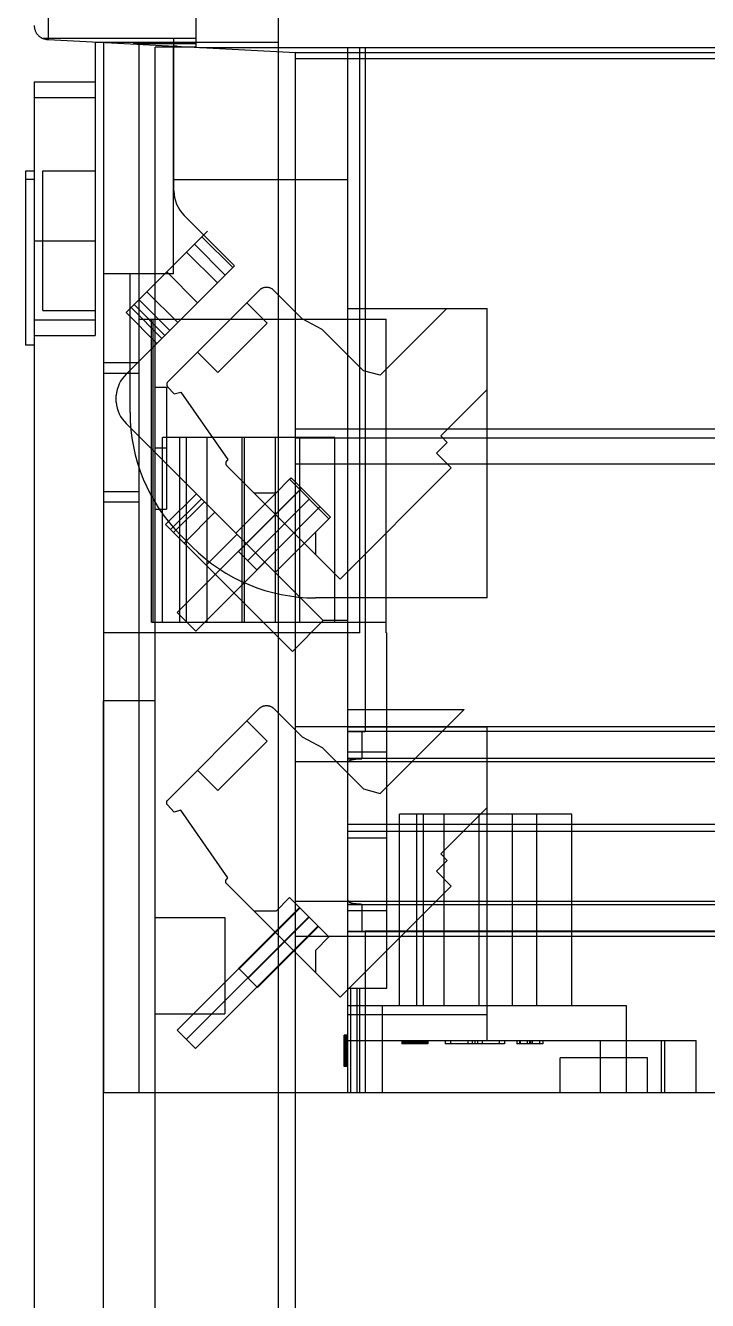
# Model space of a CAD drawing. Extents: x 0 to 271, y 0 to 689.
# Drawn here: x 8.5 to 47.6, y 432.3 to 505.5 of the extents above; entities that cross this region are included whole.
import ezdxf

# ---------------------------------------------------------------- set-up
doc = ezdxf.new("R2010")
doc.units = 0
doc.layers.add('-15N-THT. THIẾT BỊ ĐÓNG MỞ', color=40, linetype='CONTINUOUS')

# ---------------------------------------------------------------- blocks, each defined once
blk = doc.blocks.new('06 - N - SC VSD CHIẾU HÔNG ATV630D30~D45N4')
at = {"layer": '-15N-THT. THIẾT BỊ ĐÓNG MỞ'}
for p, q in [((-252.7, 159.594), (-252.7, 308.591)), ((-261.2, 302.47), (-261.2, 160.04)), ((-248, 302.47), (-248, -248.35)), ((-262, 160.841), (-261.999, 160.802)), ((-261.999, 160.802), (-261.996, 160.764)), ((-261.996, 160.764), (-261.991, 160.725)), ((-261.991, 160.725), (-261.984, 160.686)), ((-261.984, 160.686), (-261.976, 160.648)), ((-261.976, 160.648), (-261.965, 160.61)), ((-261.965, 160.61), (-261.953, 160.572)), ((-261.953, 160.572), (-261.938, 160.534)), ((-261.938, 160.534), (-261.922, 160.497)), ((-261.922, 160.497), (-261.904, 160.46)), ((-261.904, 160.46), (-261.883, 160.424)), ((-261.883, 160.424), (-261.86, 160.388)), ((-261.86, 160.388), (-261.835, 160.353)), ((-261.835, 160.353), (-261.807, 160.32)), ((-261.807, 160.32), (-261.778, 160.287)), ((-261.778, 160.287), (-261.745, 160.255)), ((-261.745, 160.255), (-261.71, 160.225)), ((-261.71, 160.225), (-261.673, 160.196)), ((-261.673, 160.196), (-261.634, 160.169)), ((-261.634, 160.169), (-261.592, 160.144)), ((-261.592, 160.144), (-261.547, 160.121)), ((-261.547, 160.121), (-261.501, 160.1)), ((-261.501, 160.1), (-261.452, 160.082)), ((-252.7, 160.091), (-261.479, 160.091)), ((-261.452, 160.082), (-261.402, 160.067)), ((-261.402, 160.067), (-261.35, 160.055)), ((-261.35, 160.091), (-261.35, 160.091)), ((-261.35, 160.091), (-261.35, 160.055)), ((-261.35, 160.055), (-261.35, 160.055)), ((-261.35, 160.055), (-261.296, 160.047)), ((-261.296, 160.047), (-261.242, 160.042)), ((-261.242, 160.042), (-261.242, 160.042)), ((-261.242, 160.042), (-261.236, 160.042)), ((-261.236, 160.042), (-261.23, 160.041)), ((-261.23, 160.041), (-261.212, 160.041)), ((-261.212, 160.041), (-261.206, 160.04)), ((-261.206, 160.04), (-261.2, 160.04)), ((-261.2, 160.04), (-247, 159.296)), ((-248, 159.864), (-258.5, 159.864)), ((-258.5, 159.864), (-258.5, 143.054)), ((-258.5, 159.864), (-258.5, 159.864)), ((-258, 99.591), (-258, 159.872)), ((-258, 159.872), (-258, 159.872)), ((-256.321, 159.784), (-256.321, 159.784)), ((-252.7, 159.784), (-256.321, 159.784)), ((-256, 159.767), (-256, 99.591)), ((-255.05, 19.985), (-255.05, 159.594)), ((-255.05, 159.594), (-255.05, 159.594)), ((-252.7, 159.594), (-255.05, 159.594)), ((-254, 146.591), (-254, 159.663)), ((-254, 159.663), (-254, 159.663)), ((-253.981, 160.091), (-253.981, 160.091)), ((-253.981, 159.662), (-253.981, 160.091)), ((-253.981, 159.662), (-253.981, 159.662)), ((-253.981, 159.652), (-253.981, 159.652)), ((-253.801, 159.652), (-253.981, 159.652)), ((-253.981, 151.359), (-253.981, 159.652)), ((-253.801, 159.652), (-253.801, 159.652)), ((-252.7, 159.784), (-252.7, 159.784)), ((-252.7, 159.594), (-252.7, 159.594)), ((-252.51, 159.584), (-131.85, 159.584)), ((-252.51, 159.584), (-252.51, 159.584)), ((-248, 159.864), (-248, 159.864)), ((-244, 99.591), (-244, 159.584)), ((-244, 159.584), (-244, 159.584)), ((-243.3, 125.991), (-243.3, 159.584)), ((-243.3, 159.584), (-243.3, 159.584)), ((-243, 159.584), (-243, 120.319)), ((-247, 159.296), (-131.85, 159.296)), ((-247, 159.296), (-247, 159.296)), ((-247, -248.35), (-247, 159.296)), ((-247, 158.951), (-247, 158.951)), ((-247, 158.951), (-131.85, 158.951)), ((-262, 157.602), (-262, 157.602)), ((-262, 157.602), (-262, -248.35)), ((-262, 157.602), (-258.5, 157.602)), ((-258.5, 157.602), (-258.5, 157.602)), ((-262, 156.703), (-258.5, 156.703)), ((-262.5, 152.482), (-262.5, 152.482)), ((-262.5, 152.482), (-262.5, 142.5)), ((-262.5, 152.482), (-262.5, 152.482)), ((-262, 152.482), (-262.5, 152.482)), ((-262, 152.482), (-262, 152.482)), ((-261.5, 144.491), (-261.5, 152.491)), ((-261.5, 152.491), (-258.5, 152.491)), ((-262.5, 152), (-262.5, 152)), ((-262.5, 152), (-262.5, 152)), ((-262, 152), (-262.5, 152)), ((-262, 152), (-262, 152)), ((-262, 152), (-262, 152)), ((-244, 151.991), (-254, 151.991)), ((-254, 151.991), (-254, 151.991)), ((-244, 151.991), (-244, 151.991)), ((-253.981, 151.359), (-253.981, 151.359)), ((-253.395, 149.945), (-253.395, 149.945)), ((-250.501, 147.051), (-253.395, 149.945)), ((-252.057, 149.031), (-256.724, 144.364)), ((-250.606, 146.946), (-252.374, 148.714)), ((-252.269, 148.819), (-252.269, 148.819)), ((-262, 148.491), (-258.5, 148.491)), ((-251.483, 146.069), (-253.251, 147.837)), ((-252.799, 148.288), (-251.032, 146.521)), ((-258, 146.591), (-258, 146.591)), ((-254, 146.591), (-258, 146.591)), ((-256.724, 140.828), (-250.501, 147.051)), ((-256.5, 138.633), (-256.5, 146.591)), ((-256.5, 146.591), (-256.5, 146.591)), ((-252.623, 144.93), (-254.39, 146.697)), ((-252.623, 144.93), (-254.39, 146.697)), ((-254, 146.591), (-254, 146.591)), ((-250.501, 147.051), (-250.501, 147.051)), ((-249.087, 145.637), (-254.338, 140.386)), ((-249.068, 145.655), (-249.087, 145.637)), ((-249.087, 145.637), (-249.087, 145.637)), ((-249.047, 145.673), (-249.068, 145.655)), ((-249.026, 145.69), (-249.047, 145.673)), ((-249.005, 145.706), (-249.026, 145.69)), ((-248.982, 145.72), (-249.005, 145.706)), ((-248.959, 145.734), (-248.982, 145.72)), ((-248.935, 145.747), (-248.959, 145.734)), ((-248.911, 145.759), (-248.935, 145.747)), ((-248.886, 145.769), (-248.911, 145.759)), ((-248.861, 145.779), (-248.886, 145.769)), ((-248.835, 145.787), (-248.861, 145.779)), ((-248.81, 145.794), (-248.835, 145.787)), ((-248.783, 145.8), (-248.81, 145.794)), ((-248.757, 145.805), (-248.783, 145.8)), ((-248.73, 145.809), (-248.757, 145.805)), ((-248.703, 145.811), (-248.73, 145.809)), ((-248.676, 145.812), (-248.703, 145.811)), ((-248.65, 145.812), (-248.676, 145.812)), ((-248.623, 145.811), (-248.65, 145.812)), ((-248.596, 145.809), (-248.623, 145.811)), ((-248.569, 145.805), (-248.596, 145.809)), ((-248.543, 145.8), (-248.569, 145.805)), ((-248.516, 145.794), (-248.543, 145.8)), ((-248.49, 145.787), (-248.516, 145.794)), ((-248.465, 145.779), (-248.49, 145.787)), ((-248.44, 145.769), (-248.465, 145.779)), ((-248.415, 145.759), (-248.44, 145.769)), ((-248.391, 145.747), (-248.415, 145.759)), ((-248.367, 145.734), (-248.391, 145.747)), ((-248.344, 145.721), (-248.367, 145.734)), ((-248.321, 145.706), (-248.344, 145.721)), ((-248.299, 145.69), (-248.321, 145.706)), ((-248.278, 145.673), (-248.299, 145.69)), ((-248.258, 145.655), (-248.278, 145.673)), ((-248.239, 145.637), (-248.258, 145.655)), ((-248.239, 145.637), (-248.239, 145.637)), ((-246.612, 144.01), (-248.239, 145.637)), ((-255.981, 145.106), (-254.214, 143.339)), ((-255.981, 145.106), (-254.214, 143.339)), ((-253.762, 143.79), (-255.53, 145.558)), ((-252.623, 144.93), (-254.214, 143.339)), ((-248.627, 143.763), (-249.794, 144.93)), ((-261.5, 144.491), (-258.5, 144.491)), ((-256.724, 144.364), (-254.956, 142.596)), ((-256.724, 144.364), (-254.956, 142.596)), ((-254.671, 142.882), (-256.438, 144.649)), ((-256.265, 144.822), (-254.498, 143.055)), ((-244, 144.591), (-244, 144.591)), ((-244, 144.591), (-236, 144.591)), ((-238.317, 144.591), (-242.14, 140.768)), ((-238.317, 144.591), (-238.317, 144.591)), ((-236, 144.591), (-236, 144.591)), ((-236, 127.991), (-236, 144.591)), ((-262, 143.952), (-262, 143.952)), ((-262, 143.952), (-258.5, 143.952)), ((-258.5, 143.952), (-258.5, 143.952)), ((-256, 143.991), (-241.8, 143.991)), ((-256, 143.991), (-256, 143.991)), ((-255.27, 126.591), (-255.27, 143.991)), ((-255.27, 143.991), (-255.27, 143.991)), ((-255.17, 126.591), (-255.17, 143.991)), ((-253.762, 143.79), (-253.762, 143.79)), ((-248.627, 143.763), (-251.456, 140.934)), ((-246.612, 144.01), (-246.612, 144.01)), ((-245.476, 143.397), (-246.612, 144.01)), ((-241.8, 125.991), (-241.8, 143.991)), ((-241.8, 143.991), (-241.8, 143.991)), ((-262, 143.054), (-262, 143.054)), ((-262, 143.054), (-258.5, 143.054)), ((-258.5, 143.054), (-258.5, 143.054)), ((-245.476, 143.397), (-245.476, 143.397)), ((-243.106, 141.027), (-245.476, 143.397)), ((-262.5, 142.5), (-262.5, 142.5)), ((-262.5, 142.5), (-262.5, 142.5)), ((-262, 142.5), (-262.5, 142.5)), ((-262, 142.5), (-262, 142.5)), ((-251.456, 140.934), (-252.623, 142.101)), ((-258, 141.491), (-256, 141.491)), ((-258, 141.491), (-258, 141.491)), ((-256, 141.491), (-256, 141.491)), ((-258, 140.891), (-256, 140.891)), ((-256.724, 140.828), (-256.724, 140.828)), ((-243.106, 141.027), (-243.106, 141.027)), ((-242.14, 140.768), (-243.106, 141.027)), ((-242.14, 140.768), (-242.14, 140.768)), ((-255.05, 140.091), (-254.4, 140.091)), ((-254.4, 140.091), (-254.4, 133.091)), ((-254.395, 140.266), (-254.396, 140.254)), ((-254.396, 140.254), (-254.396, 140.243)), ((-254.396, 140.243), (-254.396, 140.232)), ((-254.396, 140.232), (-254.395, 140.221)), ((-254.394, 140.277), (-254.395, 140.266)), ((-254.395, 140.221), (-254.393, 140.21)), ((-254.392, 140.288), (-254.394, 140.277)), ((-254.393, 140.21), (-254.391, 140.199)), ((-254.389, 140.299), (-254.392, 140.288)), ((-254.391, 140.199), (-254.388, 140.188)), ((-254.385, 140.31), (-254.389, 140.299)), ((-254.388, 140.188), (-254.385, 140.177)), ((-254.381, 140.321), (-254.385, 140.31)), ((-254.385, 140.177), (-254.38, 140.166)), ((-254.377, 140.331), (-254.381, 140.321)), ((-254.38, 140.166), (-254.376, 140.156)), ((-254.372, 140.341), (-254.377, 140.331)), ((-254.376, 140.156), (-254.37, 140.146)), ((-254.366, 140.351), (-254.372, 140.341)), ((-254.37, 140.146), (-254.365, 140.136)), ((-254.36, 140.36), (-254.366, 140.351)), ((-254.365, 140.136), (-254.358, 140.127)), ((-254.353, 140.369), (-254.36, 140.36)), ((-254.358, 140.127), (-254.351, 140.118)), ((-254.346, 140.378), (-254.353, 140.369)), ((-254.351, 140.118), (-254.344, 140.109)), ((-254.338, 140.386), (-254.346, 140.378)), ((-254.344, 140.109), (-254.344, 140.109)), ((-254.344, 140.109), (-253.966, 139.697)), ((-254.338, 140.386), (-254.338, 140.386)), ((-253.966, 139.697), (-253.586, 139.799)), ((-253.586, 139.799), (-253.586, 139.799)), ((-253.586, 139.799), (-250.876, 135.928)), ((-238.664, 137.293), (-236, 139.957)), ((-236, 139.957), (-236, 139.957)), ((-257.3, 139.61), (-257.3, 139.61)), ((-257.3, 139.219), (-257.3, 139.61)), ((-257.3, 139.219), (-257.3, 139.219)), ((-253.966, 139.697), (-253.966, 139.697)), ((-256.5, 138.633), (-256.5, 138.633)), ((-252.686, 133.962), (-256.724, 138)), ((-256.724, 138), (-256.724, 138)), ((-247, 137.686), (-131.85, 137.686)), ((-244.734, 137.191), (-254.627, 137.191)), ((-254.627, 137.191), (-254.627, 137.191)), ((-254.627, 126.591), (-254.627, 137.191)), ((-253.636, 137.191), (-253.636, 137.191)), ((-253.636, 126.591), (-253.636, 137.191)), ((-253.255, 137.191), (-253.255, 137.191)), ((-253.255, 126.591), (-253.255, 137.191)), ((-252.074, 137.191), (-252.074, 137.191)), ((-252.074, 126.591), (-252.074, 137.191)), ((-250.055, 137.191), (-250.055, 137.191)), ((-250.055, 126.591), (-250.055, 137.191)), ((-249.928, 126.591), (-249.928, 137.191)), ((-248.15, 126.591), (-248.15, 137.191)), ((-247, 137.178), (-131.85, 137.178)), ((-246.753, 137.191), (-246.753, 137.191)), ((-246.753, 126.591), (-246.753, 137.191)), ((-244.734, 137.191), (-244.734, 137.191)), ((-244.734, 126.591), (-244.734, 137.191)), ((-238.905, 136.303), (-238.29, 136.918)), ((-238.664, 137.293), (-238.664, 137.293)), ((-238.29, 136.918), (-238.664, 137.293)), ((-238.29, 136.918), (-238.29, 136.918)), ((-254.4, 136.591), (-255.05, 136.591)), ((-238.905, 136.303), (-238.905, 136.303)), ((-238.056, 135.454), (-238.905, 136.303)), ((-251.004, 135.739), (-251.005, 135.73)), ((-251.005, 135.73), (-251.005, 135.721)), ((-251.005, 135.721), (-251.005, 135.711)), ((-251.005, 135.711), (-251.005, 135.703)), ((-251.005, 135.703), (-251.004, 135.694)), ((-251.003, 135.747), (-251.004, 135.739)), ((-251.004, 135.694), (-251.003, 135.685)), ((-251.001, 135.756), (-251.003, 135.747)), ((-251.003, 135.685), (-251.001, 135.676)), ((-250.999, 135.765), (-251.001, 135.756)), ((-251.001, 135.676), (-250.999, 135.667)), ((-250.997, 135.774), (-250.999, 135.765)), ((-250.999, 135.667), (-250.997, 135.659)), ((-250.994, 135.782), (-250.997, 135.774)), ((-250.997, 135.659), (-250.994, 135.65)), ((-250.991, 135.791), (-250.994, 135.782)), ((-250.994, 135.65), (-250.991, 135.642)), ((-250.987, 135.799), (-250.991, 135.791)), ((-250.991, 135.642), (-250.987, 135.633)), ((-250.983, 135.807), (-250.987, 135.799)), ((-250.987, 135.633), (-250.983, 135.625)), ((-250.979, 135.815), (-250.983, 135.807)), ((-250.983, 135.625), (-250.979, 135.617)), ((-250.975, 135.823), (-250.979, 135.815)), ((-250.979, 135.617), (-250.975, 135.61)), ((-250.97, 135.83), (-250.975, 135.823)), ((-250.975, 135.61), (-250.97, 135.602)), ((-250.964, 135.837), (-250.97, 135.83)), ((-250.97, 135.602), (-250.964, 135.595)), ((-250.959, 135.844), (-250.964, 135.837)), ((-250.964, 135.595), (-250.959, 135.588)), ((-250.953, 135.851), (-250.959, 135.844)), ((-250.959, 135.588), (-250.953, 135.581)), ((-250.947, 135.857), (-250.953, 135.851)), ((-250.953, 135.581), (-250.947, 135.575)), ((-250.876, 135.928), (-250.947, 135.857)), ((-250.947, 135.857), (-250.947, 135.857)), ((-250.947, 135.575), (-250.947, 135.575)), ((-250.947, 135.575), (-244.441, 129.069)), ((-250.876, 135.928), (-250.876, 135.928)), ((-247, 135.678), (-131.85, 135.678)), ((-244.441, 129.069), (-238.056, 135.454)), ((-238.056, 135.454), (-238.056, 135.454)), ((-248.118, 134.019), (-247.34, 134.797)), ((-247.34, 134.797), (-247.249, 134.889)), ((-245.078, 132.534), (-247.34, 134.797)), ((-247.34, 134.797), (-247.34, 134.797)), ((-244.986, 132.626), (-247.249, 134.889)), ((-247.249, 134.889), (-247.249, 134.889)), ((-258, 134.091), (-256, 134.091)), ((-252.686, 133.962), (-254.454, 132.195)), ((-254.454, 132.195), (-252.686, 133.962)), ((-246.648, 134.288), (-253.789, 127.146)), ((-252.686, 133.962), (-245.41, 126.686)), ((-252.686, 133.962), (-252.686, 133.962)), ((-250.431, 131.707), (-248.118, 134.019)), ((-249.391, 134.019), (-248.118, 134.019)), ((-249.391, 134.019), (-249.391, 134.019)), ((-248.154, 132.781), (-246.739, 134.196)), ((-248.118, 134.019), (-248.118, 134.019)), ((-256, 133.491), (-258, 133.491)), ((-258, 133.491), (-258, 133.491)), ((-256, 133.491), (-256, 133.491)), ((-252.401, 133.677), (-254.168, 131.909)), ((-253.995, 131.735), (-252.227, 133.503)), ((-245.587, 133.227), (-252.729, 126.085)), ((-246.209, 133.665), (-249.745, 130.13)), ((-255.05, 133.091), (-254.4, 133.091)), ((-251.626, 132.902), (-253.393, 131.134)), ((-253.393, 131.134), (-251.626, 132.902)), ((-251.626, 132.902), (-251.626, 132.902)), ((-250.275, 130.66), (-248.154, 132.781)), ((-249.214, 129.599), (-245.679, 133.135)), ((-249.214, 129.599), (-245.679, 133.135)), ((-245.856, 131.756), (-245.078, 132.534)), ((-245.078, 132.534), (-244.986, 132.626)), ((-245.078, 132.534), (-245.078, 132.534)), ((-244.986, 132.626), (-244.986, 132.626)), ((-247.178, 124.918), (-254.454, 132.195)), ((-254.454, 132.195), (-254.454, 132.195)), ((-248.168, 129.444), (-245.856, 131.756)), ((-245.856, 131.756), (-245.856, 131.756)), ((-245.856, 131.756), (-245.856, 130.483)), ((-249.83, 131.106), (-253.789, 127.146)), ((-253.571, 131.562), (-253.571, 131.562)), ((-252.929, 130.92), (-253.571, 131.562)), ((-253.393, 131.134), (-253.393, 131.134)), ((-250.36, 131.636), (-252.128, 129.868)), ((-250.431, 131.707), (-250.431, 131.707)), ((-252.929, 130.92), (-252.929, 130.92)), ((-249.214, 129.599), (-250.275, 130.66)), ((-245.856, 130.483), (-245.856, 130.483)), ((-248.769, 130.045), (-252.729, 126.085)), ((-248.168, 129.444), (-248.168, 129.444)), ((-244.441, 129.069), (-244.441, 129.069)), ((-245.858, 127.991), (-245.858, 127.991)), ((-236, 127.991), (-245.858, 127.991)), ((-244, 127.991), (-244, 127.991)), ((-236, 127.991), (-236, 127.991)), ((-255.27, 126.591), (-241.8, 126.591)), ((-255.27, 126.591), (-255.27, 126.591)), ((-254.627, 126.591), (-254.627, 126.591)), ((-253.789, 127.146), (-252.729, 126.085)), ((-253.636, 126.591), (-253.636, 126.591)), ((-253.255, 126.591), (-253.255, 126.591)), ((-252.074, 126.591), (-252.074, 126.591)), ((-250.055, 126.591), (-250.055, 126.591)), ((-245.41, 126.686), (-247.178, 124.918)), ((-246.753, 126.591), (-246.753, 126.591)), ((-245.41, 126.686), (-245.41, 126.686)), ((-244, 126.686), (-245.41, 126.686)), ((-244.734, 126.591), (-244.734, 126.591)), ((-244, 126.686), (-244, 126.686)), ((-241.8, 126.591), (-241.8, 126.591)), ((-258, 125.991), (-258, 125.991)), ((-243.3, 125.991), (-258, 125.991)), ((-256, 125.991), (-256, 125.991)), ((-244, 125.991), (-244, 125.991)), ((-243.3, 125.991), (-243.3, 125.991)), ((-241.8, 125.991), (-241.75, 125.991)), ((-241.8, 125.991), (-241.8, 125.991)), ((-241.75, 105.591), (-241.75, 125.991)), ((-241.75, 125.991), (-241.75, 125.991)), ((-247.178, 124.918), (-247.178, 124.918)), ((-258.05, 122.091), (-258.05, 122.091)), ((-258.05, 122.091), (-258.05, 43.091)), ((-255.05, 122.091), (-258.05, 122.091)), ((-255.05, 122.091), (-255.05, 122.091)), ((-254.338, 116.386), (-249.087, 121.637)), ((-249.087, 121.637), (-249.068, 121.655)), ((-249.087, 121.637), (-249.087, 121.637)), ((-249.068, 121.655), (-249.047, 121.673)), ((-249.047, 121.673), (-249.026, 121.69)), ((-249.026, 121.69), (-249.004, 121.706)), ((-249.004, 121.706), (-248.982, 121.72)), ((-248.982, 121.72), (-248.959, 121.734)), ((-248.959, 121.734), (-248.935, 121.747)), ((-248.935, 121.747), (-248.911, 121.759)), ((-248.911, 121.759), (-248.886, 121.769)), ((-248.886, 121.769), (-248.861, 121.779)), ((-248.861, 121.779), (-248.835, 121.787)), ((-248.835, 121.787), (-248.809, 121.794)), ((-248.809, 121.794), (-248.783, 121.8)), ((-248.783, 121.8), (-248.756, 121.805)), ((-248.756, 121.805), (-248.73, 121.809)), ((-248.73, 121.809), (-248.703, 121.811)), ((-248.703, 121.811), (-248.676, 121.812)), ((-248.676, 121.812), (-248.649, 121.812)), ((-248.649, 121.812), (-248.623, 121.811)), ((-248.623, 121.811), (-248.596, 121.809)), ((-248.596, 121.809), (-248.569, 121.805)), ((-248.569, 121.805), (-248.543, 121.8)), ((-248.543, 121.8), (-248.517, 121.794)), ((-248.517, 121.794), (-248.491, 121.787)), ((-248.491, 121.787), (-248.465, 121.779)), ((-248.465, 121.779), (-248.44, 121.769)), ((-248.44, 121.769), (-248.415, 121.759)), ((-248.415, 121.759), (-248.391, 121.747)), ((-248.391, 121.747), (-248.367, 121.734)), ((-248.367, 121.734), (-248.344, 121.72)), ((-248.344, 121.72), (-248.321, 121.706)), ((-248.321, 121.706), (-248.299, 121.69)), ((-248.299, 121.69), (-248.278, 121.673)), ((-248.278, 121.673), (-248.258, 121.655)), ((-248.258, 121.655), (-248.239, 121.637)), ((-248.239, 121.637), (-248.239, 121.637)), ((-248.239, 121.637), (-246.612, 120.01)), ((-244, 121.591), (-237.317, 121.591)), ((-244, 121.591), (-244, 121.591)), ((-238.317, 120.591), (-237.317, 121.591)), ((-237.317, 121.591), (-237.317, 121.591)), ((-248.627, 119.763), (-249.794, 120.93)), ((-247, 120.617), (-131.85, 120.617)), ((-246.612, 120.01), (-246.612, 120.01)), ((-246.612, 120.01), (-245.476, 119.397)), ((-244, 120.591), (-236, 120.591)), ((-244, 120.591), (-244, 120.591)), ((-244, 120.341), (-211, 120.341)), ((-244, 120.317), (-243.2, 120.317)), ((-243.2, 120.317), (-243.172, 120.318)), ((-243.2, 120.317), (-243.2, 118.759)), ((-243.172, 120.318), (-243.143, 120.318)), ((-243.143, 120.318), (-243.115, 120.319)), ((-243.115, 120.319), (-243.086, 120.319)), ((-243.086, 120.319), (-243.058, 120.319)), ((-243.058, 120.319), (-243.029, 120.319)), ((-243.029, 120.319), (-243, 120.319)), ((-222.7, 120.319), (-243, 120.319)), ((-239.409, 119.499), (-238.863, 120.045)), ((-238.863, 120.045), (-238.317, 120.591)), ((-238.317, 120.591), (-238.317, 120.591)), ((-236, 102.591), (-236, 120.591)), ((-236, 120.591), (-236, 120.591)), ((-248.627, 119.763), (-251.456, 116.934)), ((-245.476, 119.397), (-245.476, 119.397)), ((-245.476, 119.397), (-243.106, 117.027)), ((-239.955, 118.953), (-239.409, 119.499)), ((-131.85, 118.591), (-247, 118.591)), ((-244, 119.153), (-241.75, 119.153)), ((-244, 118.791), (-211, 118.791)), ((-244, 118.759), (-243.2, 118.759)), ((-243.998, 118.54), (-243.99, 118.564)), ((-243.99, 118.564), (-243.978, 118.587)), ((-243.978, 118.587), (-243.961, 118.609)), ((-243.961, 118.609), (-243.94, 118.628)), ((-243.94, 118.628), (-243.913, 118.647)), ((-243.913, 118.647), (-243.881, 118.664)), ((-243.881, 118.664), (-243.845, 118.679)), ((-243.845, 118.679), (-243.804, 118.692)), ((-243.804, 118.692), (-243.759, 118.704)), ((-243.759, 118.704), (-243.709, 118.715)), ((-243.709, 118.715), (-243.656, 118.724)), ((-243.656, 118.724), (-243.599, 118.732)), ((-243.599, 118.732), (-243.539, 118.739)), ((-243.539, 118.739), (-243.476, 118.745)), ((-243.476, 118.745), (-243.41, 118.75)), ((-243.41, 118.75), (-243.342, 118.754)), ((-243.342, 118.754), (-243.272, 118.757)), ((-243.272, 118.757), (-243.2, 118.759)), ((-240.501, 118.407), (-239.955, 118.953)), ((-251.456, 116.934), (-252.623, 118.101)), ((-244, 118.514), (-243.998, 118.54)), ((-241.594, 117.314), (-241.047, 117.86)), ((-241.047, 117.86), (-240.501, 118.407)), ((-242.14, 116.768), (-241.594, 117.314)), ((-254.37, 116.344), (-254.365, 116.352)), ((-254.365, 116.352), (-254.36, 116.359)), ((-254.36, 116.359), (-254.355, 116.366)), ((-254.355, 116.366), (-254.35, 116.373)), ((-254.35, 116.373), (-254.344, 116.38)), ((-254.344, 116.38), (-254.338, 116.386)), ((-254.338, 116.386), (-254.338, 116.386)), ((-243.106, 117.027), (-243.106, 117.027)), ((-243.106, 117.027), (-242.14, 116.768)), ((-242.14, 116.768), (-242.14, 116.768)), ((-254.396, 116.262), (-254.395, 116.27)), ((-254.396, 116.253), (-254.396, 116.262)), ((-254.396, 116.244), (-254.396, 116.253)), ((-254.396, 116.236), (-254.396, 116.244)), ((-254.396, 116.227), (-254.396, 116.236)), ((-254.395, 116.218), (-254.396, 116.227)), ((-254.395, 116.27), (-254.393, 116.279)), ((-254.393, 116.21), (-254.395, 116.218)), ((-254.393, 116.279), (-254.392, 116.288)), ((-254.392, 116.201), (-254.393, 116.21)), ((-254.392, 116.288), (-254.39, 116.296)), ((-254.39, 116.193), (-254.392, 116.201)), ((-254.39, 116.296), (-254.387, 116.304)), ((-254.387, 116.184), (-254.39, 116.193)), ((-254.387, 116.304), (-254.384, 116.313)), ((-254.384, 116.176), (-254.387, 116.184)), ((-254.384, 116.313), (-254.381, 116.321)), ((-254.381, 116.168), (-254.384, 116.176)), ((-254.381, 116.321), (-254.378, 116.329)), ((-254.378, 116.16), (-254.381, 116.168)), ((-254.378, 116.329), (-254.374, 116.337)), ((-254.374, 116.152), (-254.378, 116.16)), ((-254.374, 116.337), (-254.37, 116.344)), ((-254.37, 116.144), (-254.374, 116.152)), ((-254.365, 116.137), (-254.37, 116.144)), ((-254.36, 116.13), (-254.365, 116.137)), ((-254.355, 116.123), (-254.36, 116.13)), ((-254.35, 116.116), (-254.355, 116.123)), ((-254.344, 116.109), (-254.35, 116.116)), ((-254.344, 116.109), (-254.344, 116.109)), ((-253.966, 115.697), (-254.344, 116.109)), ((-253.586, 115.799), (-253.966, 115.697)), ((-253.966, 115.697), (-253.966, 115.697)), ((-253.586, 115.799), (-253.586, 115.799)), ((-250.876, 111.928), (-253.586, 115.799)), ((-236, 115.957), (-238.664, 113.293)), ((-236, 115.957), (-236, 115.957)), ((-211, 114.981), (-244, 114.981)), ((-231.134, 115.571), (-241.027, 115.571)), ((-241.027, 115.571), (-241.027, 115.571)), ((-241.027, 104.581), (-241.027, 115.571)), ((-240.036, 115.571), (-240.036, 115.571)), ((-240.036, 104.581), (-240.036, 115.571)), ((-239.655, 115.571), (-239.655, 115.571)), ((-239.655, 104.581), (-239.655, 115.571)), ((-238.474, 115.571), (-238.474, 115.571)), ((-238.474, 104.581), (-238.474, 115.571)), ((-236.455, 115.571), (-236.455, 115.571)), ((-236.455, 104.581), (-236.455, 115.571)), ((-234.55, 104.581), (-234.55, 115.571)), ((-233.153, 115.571), (-233.153, 115.571)), ((-233.153, 104.581), (-233.153, 115.571)), ((-231.134, 115.571), (-231.134, 115.571)), ((-231.134, 104.581), (-231.134, 115.571)), ((-211, 114.591), (-244, 114.591)), ((-241.75, 114.201), (-244, 114.201)), ((-238.29, 112.918), (-238.905, 112.303)), ((-238.664, 113.293), (-238.664, 113.293)), ((-238.664, 113.293), (-238.29, 112.918)), ((-238.29, 112.918), (-238.29, 112.918)), ((-238.905, 112.303), (-238.905, 112.303)), ((-238.905, 112.303), (-238.056, 111.454)), ((-251.005, 111.729), (-251.004, 111.738)), ((-251.005, 111.72), (-251.005, 111.729)), ((-251.005, 111.711), (-251.005, 111.72)), ((-251.005, 111.703), (-251.005, 111.711)), ((-251.004, 111.694), (-251.005, 111.703)), ((-251.004, 111.738), (-251.003, 111.747)), ((-251.003, 111.685), (-251.004, 111.694)), ((-251.003, 111.747), (-251.001, 111.756)), ((-251.001, 111.676), (-251.003, 111.685)), ((-251.001, 111.756), (-250.999, 111.765)), ((-250.999, 111.667), (-251.001, 111.676)), ((-250.999, 111.765), (-250.997, 111.773)), ((-250.997, 111.659), (-250.999, 111.667)), ((-250.997, 111.773), (-250.994, 111.782)), ((-250.994, 111.65), (-250.997, 111.659)), ((-250.994, 111.782), (-250.991, 111.79)), ((-250.991, 111.642), (-250.994, 111.65)), ((-250.991, 111.79), (-250.987, 111.799)), ((-250.987, 111.633), (-250.991, 111.642)), ((-250.987, 111.799), (-250.984, 111.807)), ((-250.984, 111.625), (-250.987, 111.633)), ((-250.984, 111.807), (-250.979, 111.815)), ((-250.979, 111.617), (-250.984, 111.625)), ((-250.979, 111.815), (-250.975, 111.822)), ((-250.975, 111.61), (-250.979, 111.617)), ((-250.975, 111.822), (-250.97, 111.83)), ((-250.97, 111.602), (-250.975, 111.61)), ((-250.97, 111.83), (-250.964, 111.837)), ((-250.964, 111.595), (-250.97, 111.602)), ((-250.964, 111.837), (-250.959, 111.844)), ((-250.959, 111.588), (-250.964, 111.595)), ((-250.959, 111.844), (-250.953, 111.851)), ((-250.953, 111.581), (-250.959, 111.588)), ((-250.953, 111.851), (-250.947, 111.857)), ((-250.947, 111.575), (-250.953, 111.581)), ((-250.947, 111.857), (-250.876, 111.928)), ((-250.947, 111.857), (-250.947, 111.857)), ((-250.947, 111.575), (-250.947, 111.575)), ((-244.441, 105.069), (-250.947, 111.575)), ((-250.876, 111.928), (-250.876, 111.928)), ((-238.056, 111.454), (-244.441, 105.069)), ((-238.056, 111.454), (-238.056, 111.454)), ((-248.118, 110.019), (-247.34, 110.797)), ((-247.34, 110.797), (-247.34, 110.797)), ((-247.34, 110.797), (-245.078, 108.534)), ((-247, 110.591), (-131.85, 110.591)), ((-244, 110.668), (-243.998, 110.642)), ((-243.998, 110.642), (-243.99, 110.618)), ((-243.99, 110.618), (-243.978, 110.595)), ((-243.978, 110.595), (-243.961, 110.574)), ((-243.961, 110.574), (-243.94, 110.554)), ((-243.94, 110.554), (-243.913, 110.535)), ((-243.913, 110.535), (-243.881, 110.519)), ((-243.881, 110.519), (-243.845, 110.503)), ((-243.845, 110.503), (-243.804, 110.49)), ((-253.801, 103.185), (-246.765, 110.221)), ((-250.24, 106.696), (-246.739, 110.196)), ((-249.391, 110.019), (-249.391, 110.019)), ((-248.118, 110.019), (-249.391, 110.019)), ((-248.118, 110.019), (-248.118, 110.019)), ((-244, 110.423), (-243.2, 110.423)), ((-244, 110.391), (-211, 110.391)), ((-241.75, 110.029), (-244, 110.029)), ((-243.804, 110.49), (-243.759, 110.478)), ((-243.759, 110.478), (-243.709, 110.467)), ((-243.709, 110.467), (-243.656, 110.458)), ((-243.656, 110.458), (-243.599, 110.45)), ((-243.599, 110.45), (-243.539, 110.443)), ((-243.539, 110.443), (-243.476, 110.437)), ((-243.476, 110.437), (-243.41, 110.432)), ((-243.41, 110.432), (-243.342, 110.429)), ((-243.342, 110.429), (-243.272, 110.426)), ((-243.272, 110.426), (-243.2, 110.423)), ((-243.2, 110.423), (-243.2, 108.865)), ((-255.05, 109.654), (-251.05, 109.654)), ((-255.05, 109.654), (-255.05, 109.654)), ((-246.235, 109.691), (-253.27, 102.655)), ((-251.05, 109.654), (-251.05, 104.129)), ((-251.05, 109.654), (-251.05, 109.654)), ((-246.209, 109.665), (-249.709, 106.165)), ((-249.179, 105.635), (-245.679, 109.135)), ((-247.119, 107.746), (-245.704, 109.161)), ((-131.85, 108.565), (-247, 108.565)), ((-245.856, 107.756), (-245.078, 108.534)), ((-245.078, 108.534), (-245.078, 108.534)), ((-244, 108.865), (-243.2, 108.865)), ((-244, 108.841), (-211, 108.841)), ((-243.2, 108.865), (-243.172, 108.864)), ((-243.172, 108.864), (-243.143, 108.864)), ((-243.143, 108.864), (-243.115, 108.863)), ((-243.115, 108.863), (-243.086, 108.863)), ((-243.086, 108.863), (-243.058, 108.863)), ((-243.058, 108.863), (-243.029, 108.863)), ((-243.029, 108.863), (-243, 108.863)), ((-222.7, 108.863), (-243, 108.863)), ((-243, 108.863), (-243, 99.591)), ((-252.74, 102.125), (-247.119, 107.746)), ((-245.856, 107.756), (-245.856, 107.756)), ((-245.856, 107.756), (-245.856, 106.483)), ((-250.24, 106.696), (-249.179, 105.635)), ((-245.856, 106.483), (-245.856, 106.483)), ((-244, 105.591), (-241.75, 105.591)), ((-244, 105.591), (-244, 105.591)), ((-243.819, 99.591), (-243.819, 105.591)), ((-243.481, 105.591), (-243.481, 99.591)), ((-243.3, 105.591), (-243.3, 105.591)), ((-243.3, 99.591), (-243.3, 105.591)), ((-241.75, 105.591), (-241.75, 105.591)), ((-244.441, 105.069), (-244.441, 105.069)), ((-255.05, 104.129), (-255.05, 104.129)), ((-255.05, 104.129), (-251.05, 104.129)), ((-251.05, 104.129), (-251.05, 104.129)), ((-244, 104.591), (-236, 104.591)), ((-244, 104.591), (-244, 104.591)), ((-244, 104.091), (-236, 104.091)), ((-228, 104.581), (-242, 104.581)), ((-242, 104.581), (-242, 104.581)), ((-242, 99.591), (-242, 104.581)), ((-241.027, 104.581), (-241.027, 104.581)), ((-240.036, 104.581), (-240.036, 104.581)), ((-239.655, 104.581), (-239.655, 104.581)), ((-238.474, 104.581), (-238.474, 104.581)), ((-236.455, 104.581), (-236.455, 104.581)), ((-236, 104.591), (-236, 104.591)), ((-233.153, 104.581), (-233.153, 104.581)), ((-231.134, 104.581), (-231.134, 104.581)), ((-228, 104.581), (-228, 104.581)), ((-228, 99.591), (-228, 104.581)), ((-253.801, 103.185), (-252.74, 102.125)), ((-244.2, 102.891), (-244.2, 102.891)), ((-244.2, 102.891), (-244.2, 102.891)), ((-244.2, 101.091), (-244.2, 102.891)), ((-244, 102.891), (-244.2, 102.891)), ((-244, 102.853), (-244.2, 102.853)), ((-244, 102.776), (-244.2, 102.776)), ((-244, 102.738), (-244.2, 102.738)), ((-244, 102.7), (-244.2, 102.7)), ((-244.2, 102.7), (-244.2, 102.7)), ((-244.2, 102.661), (-244.2, 102.661)), ((-244, 102.661), (-244.2, 102.661)), ((-244, 102.623), (-244.2, 102.623)), ((-244, 102.617), (-244.2, 102.617)), ((-244, 102.585), (-244.2, 102.585)), ((-244, 102.546), (-244.2, 102.546)), ((-244.2, 102.47), (-244.2, 102.47)), ((-244, 102.47), (-244.2, 102.47)), ((-244, 102.891), (-244, 102.891)), ((-244, 102.7), (-244, 102.7)), ((-244, 102.661), (-244, 102.661)), ((-244, 102.591), (-244, 102.591)), ((-244, 102.591), (-224, 102.591)), ((-244, 102.47), (-244, 102.47)), ((-240.9, 102.591), (-240.9, 102.391)), ((-240.9, 102.591), (-240.9, 102.591)), ((-240.868, 102.591), (-240.868, 102.391)), ((-240.804, 102.591), (-240.804, 102.391)), ((-240.772, 102.591), (-240.772, 102.391)), ((-240.74, 102.591), (-240.74, 102.391)), ((-240.738, 102.591), (-240.738, 102.391)), ((-240.714, 102.591), (-240.714, 102.391)), ((-240.709, 102.591), (-240.709, 102.391)), ((-240.709, 102.591), (-240.709, 102.591)), ((-240.677, 102.591), (-240.677, 102.391)), ((-240.671, 102.591), (-240.671, 102.391)), ((-240.645, 102.591), (-240.645, 102.391)), ((-240.613, 102.591), (-240.613, 102.391)), ((-240.549, 102.591), (-240.549, 102.391)), ((-240.549, 102.591), (-240.549, 102.591)), ((-240.517, 102.591), (-240.517, 102.591)), ((-240.517, 102.591), (-240.517, 102.391)), ((-240.453, 102.591), (-240.453, 102.391)), ((-240.421, 102.591), (-240.421, 102.391)), ((-240.389, 102.591), (-240.389, 102.391)), ((-240.357, 102.591), (-240.357, 102.391)), ((-240.326, 102.591), (-240.326, 102.391)), ((-240.294, 102.591), (-240.294, 102.391)), ((-240.262, 102.591), (-240.262, 102.591)), ((-240.262, 102.591), (-240.262, 102.391)), ((-240.259, 102.591), (-240.259, 102.391)), ((-240.235, 102.591), (-240.235, 102.391)), ((-240.198, 102.591), (-240.198, 102.391)), ((-240.166, 102.591), (-240.166, 102.391)), ((-240.134, 102.591), (-240.134, 102.391)), ((-240.102, 102.591), (-240.102, 102.391)), ((-240.07, 102.591), (-240.07, 102.391)), ((-240.07, 102.591), (-240.07, 102.591)), ((-240.038, 102.591), (-240.038, 102.391)), ((-239.974, 102.591), (-239.974, 102.391)), ((-239.911, 102.591), (-239.911, 102.391)), ((-239.879, 102.591), (-239.879, 102.391)), ((-239.815, 102.591), (-239.815, 102.391)), ((-239.815, 102.591), (-239.815, 102.591)), ((-239.783, 102.591), (-239.783, 102.591)), ((-239.783, 102.591), (-239.783, 102.391)), ((-239.751, 102.591), (-239.751, 102.391)), ((-239.719, 102.591), (-239.719, 102.391)), ((-239.695, 102.591), (-239.695, 102.391)), ((-239.687, 102.591), (-239.687, 102.391)), ((-239.623, 102.591), (-239.623, 102.391)), ((-239.591, 102.591), (-239.591, 102.391)), ((-239.591, 102.591), (-239.591, 102.591)), ((-239.528, 102.591), (-239.528, 102.391)), ((-239.496, 102.591), (-239.496, 102.391)), ((-239.432, 102.591), (-239.432, 102.391)), ((-239.4, 102.591), (-239.4, 102.591)), ((-239.4, 102.591), (-239.4, 102.391)), ((-238.4, 102.591), (-238.4, 102.391)), ((-238.4, 102.591), (-238.4, 102.591)), ((-238.1, 102.591), (-238.1, 102.591)), ((-238.1, 102.591), (-238.1, 102.391)), ((-237.11, 102.591), (-237.11, 102.391)), ((-236.85, 102.591), (-236.85, 102.391)), ((-236.85, 102.591), (-236.85, 102.591)), ((-236.7, 102.591), (-236.7, 102.391)), ((-236.55, 102.591), (-236.55, 102.391)), ((-236.55, 102.591), (-236.55, 102.591)), ((-236.29, 102.591), (-236.29, 102.391)), ((-236, 102.591), (-236, 102.591)), ((-235.3, 102.591), (-235.3, 102.591)), ((-235.3, 102.591), (-235.3, 102.391)), ((-235, 102.591), (-235, 102.591)), ((-235, 102.591), (-235, 102.391)), ((-234.3, 102.591), (-234.3, 102.591)), ((-234.3, 102.591), (-234.3, 102.391)), ((-234.14, 102.591), (-234.14, 102.591)), ((-234.14, 102.591), (-234.14, 102.391)), ((-234.109, 102.591), (-234.109, 102.591)), ((-234.109, 102.591), (-234.109, 102.391)), ((-233.694, 102.591), (-233.694, 102.391)), ((-233.694, 102.591), (-233.694, 102.591)), ((-233.566, 102.591), (-233.566, 102.391)), ((-233.502, 102.591), (-233.502, 102.591)), ((-233.502, 102.591), (-233.502, 102.391)), ((-233.406, 102.591), (-233.406, 102.391)), ((-232.991, 102.591), (-232.991, 102.391)), ((-232.991, 102.591), (-232.991, 102.591)), ((-232.8, 102.591), (-232.8, 102.591)), ((-232.8, 102.591), (-232.8, 102.391)), ((-229.5, 102.591), (-229.5, 102.591)), ((-229.5, 99.591), (-229.5, 102.591)), ((-226, 99.591), (-226, 102.591)), ((-225.8, 99.591), (-225.8, 102.591)), ((-224, 102.591), (-224, 102.591)), ((-224, 99.591), (-224, 102.591)), ((-244, 102.431), (-244.2, 102.431)), ((-244.2, 102.431), (-244.2, 102.431)), ((-244, 102.355), (-244.2, 102.355)), ((-244, 102.317), (-244.2, 102.317)), ((-244, 102.278), (-244.2, 102.278)), ((-244, 102.24), (-244.2, 102.24)), ((-244, 102.202), (-244.2, 102.202)), ((-244, 102.163), (-244.2, 102.163)), ((-244.2, 102.125), (-244.2, 102.125)), ((-244.2, 102.125), (-244.2, 102.125)), ((-244, 102.125), (-244.2, 102.125)), ((-244, 102.087), (-244.2, 102.087)), ((-244, 102.049), (-244.2, 102.049)), ((-244, 102.01), (-244.2, 102.01)), ((-244, 101.972), (-244.2, 101.972)), ((-244, 101.934), (-244.2, 101.934)), ((-244.2, 101.895), (-244.2, 101.895)), ((-244.2, 101.895), (-244.2, 101.895)), ((-244, 101.895), (-244.2, 101.895)), ((-244, 101.857), (-244.2, 101.857)), ((-244, 101.78), (-244.2, 101.78)), ((-244, 102.431), (-244, 102.431)), ((-244, 102.125), (-244, 102.125)), ((-244, 101.895), (-244, 101.895)), ((-240.9, 102.391), (-240.9, 102.391)), ((-239.4, 102.391), (-240.9, 102.391)), ((-240.9, 102.391), (-240.9, 102.391)), ((-240.709, 102.391), (-240.709, 102.391)), ((-240.549, 102.391), (-240.549, 102.391)), ((-240.517, 102.391), (-240.517, 102.391)), ((-240.262, 102.391), (-240.262, 102.391)), ((-240.07, 102.391), (-240.07, 102.391)), ((-240.07, 102.391), (-240.07, 102.391)), ((-239.815, 102.391), (-239.815, 102.391)), ((-239.783, 102.391), (-239.783, 102.391)), ((-239.591, 102.391), (-239.591, 102.391)), ((-239.4, 102.391), (-239.4, 102.391)), ((-239.4, 102.391), (-239.4, 102.391)), ((-235, 102.391), (-238.4, 102.391)), ((-238.4, 102.391), (-238.4, 102.391)), ((-238.1, 102.391), (-238.1, 102.391)), ((-236.29, 102.391), (-237.11, 102.391)), ((-236.85, 102.391), (-236.85, 102.391)), ((-236.55, 102.391), (-236.55, 102.391)), ((-235.3, 102.391), (-235.3, 102.391)), ((-235, 102.391), (-235, 102.391)), ((-234.3, 102.391), (-234.3, 102.391)), ((-232.8, 102.391), (-234.3, 102.391)), ((-234.14, 102.391), (-234.14, 102.391)), ((-234.109, 102.391), (-234.109, 102.391)), ((-233.694, 102.391), (-233.694, 102.391)), ((-233.502, 102.391), (-233.502, 102.391)), ((-232.991, 102.391), (-232.991, 102.391)), ((-232.8, 102.391), (-232.8, 102.391)), ((-244, 101.704), (-244.2, 101.704)), ((-244, 101.666), (-244.2, 101.666)), ((-244.2, 101.589), (-244.2, 101.589)), ((-244, 101.589), (-244.2, 101.589)), ((-244.2, 101.551), (-244.2, 101.551)), ((-244, 101.551), (-244.2, 101.551)), ((-244, 101.512), (-244.2, 101.512)), ((-244, 101.474), (-244.2, 101.474)), ((-244, 101.444), (-244.2, 101.444)), ((-244, 101.436), (-244.2, 101.436)), ((-244, 101.359), (-244.2, 101.359)), ((-244.2, 101.321), (-244.2, 101.321)), ((-244, 101.321), (-244.2, 101.321)), ((-244, 101.244), (-244.2, 101.244)), ((-244, 101.206), (-244.2, 101.206)), ((-244, 101.129), (-244.2, 101.129)), ((-244.2, 101.091), (-244.2, 101.091)), ((-244.2, 101.091), (-244.2, 101.091)), ((-244, 101.091), (-244.2, 101.091)), ((-244, 101.589), (-244, 101.589)), ((-244, 101.551), (-244, 101.551)), ((-244, 101.321), (-244, 101.321)), ((-244, 101.091), (-244, 101.091)), ((-226.8, 101.591), (-231.8, 101.591)), ((-231.8, 101.591), (-231.8, 101.591)), ((-231.8, 99.591), (-231.8, 101.591)), ((-226.8, 101.591), (-226.8, 101.591)), ((-226.8, 99.591), (-226.8, 101.591)), ((-197.2, 99.591), (-258, 99.591)), ((-258, 99.591), (-258, 99.591)), ((-244, 99.591), (-244, 99.591)), ((-243.3, 99.591), (-243.3, 99.591)), ((-242, 99.591), (-242, 99.591)), ((-231.8, 99.591), (-231.8, 99.591)), ((-229.5, 99.591), (-229.5, 99.591)), ((-228, 99.591), (-228, 99.591)), ((-226.8, 99.591), (-226.8, 99.591)), ((-224, 99.591), (-224, 99.591))]:
    blk.add_line(p, q, dxfattribs=at)
for centre, radius, start, end in [((-251.981, 151.359), 2, 179.99998, 224.99997), ((-255.31, 139.414), 2, 135.00005, 174.38763), ((-255.31, 139.414), 2, 185.61239, 224.99991), ((-246.5, 138.633), 10, 179.99998, 224.99997), ((-245.858, 137.991), 10, 224.99997, 270.00002)]:
    blk.add_arc(centre, radius, start, end, dxfattribs=at)

msp = doc.modelspace()

# ---------------------------------------------------------------- block references
msp.add_blockref('06 - N - SC VSD CHIẾU HÔNG ATV630D30~D45N4', (271, 344.65))

doc.saveas('drawing.dxf')
